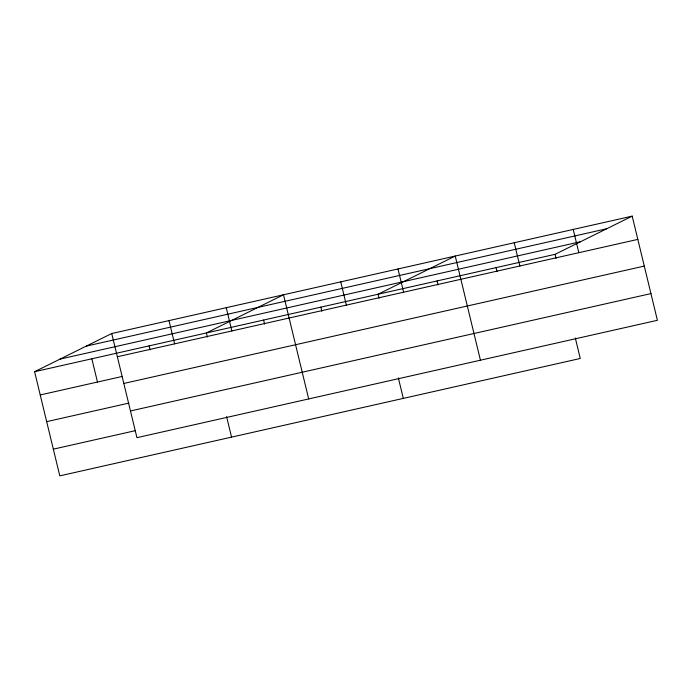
<?xml version="1.0" encoding="UTF-8"?>
<svg xmlns="http://www.w3.org/2000/svg" width="692" height="692" viewBox="0 0 692 692"><rect width="100%" height="100%" fill="white"/><g stroke="black" fill="none" stroke-linecap="round" stroke-linejoin="round"><path stroke-width="1.04" d="M575.294 337.947L580.268 358.482L59.797 475.862L34.6 371.699L111.732 333.518L632.203 216.138L657.4 320.301L136.93 437.673L111.732 333.518M34.6 371.699L555.071 254.327L632.203 216.138M86.275 346.121L606.746 228.741M60.057 359.105L580.519 241.724M117.355 356.761L637.825 239.389M40.222 394.95L122.458 376.405M123.816 383.463L644.287 266.083M46.684 421.644L128.92 403.099M130.468 410.97L650.938 293.598M53.336 449.16L135.571 430.614M573.218 229.441L578.841 252.692M555.071 254.327L556.048 258.367M514.225 242.745L519.856 265.988M496.086 267.631L497.064 271.671M480.438 360.203L455.241 256.049L378.109 294.238L379.086 298.278M437.093 280.935L438.071 284.974M397.995 268.963L403.618 292.206M398.341 377.849L403.306 398.393M340.741 281.869L346.363 305.12M320.854 307.144L321.832 311.192M308.684 398.938L283.486 294.783L206.354 332.964L207.332 337.013M263.609 320.059L264.586 324.098M226.232 307.698L231.863 330.94M226.587 416.584L231.552 437.128M168.986 320.604L174.609 343.846M149.1 345.879L150.077 349.918M91.854 358.793L97.477 382.036"/></g></svg>
